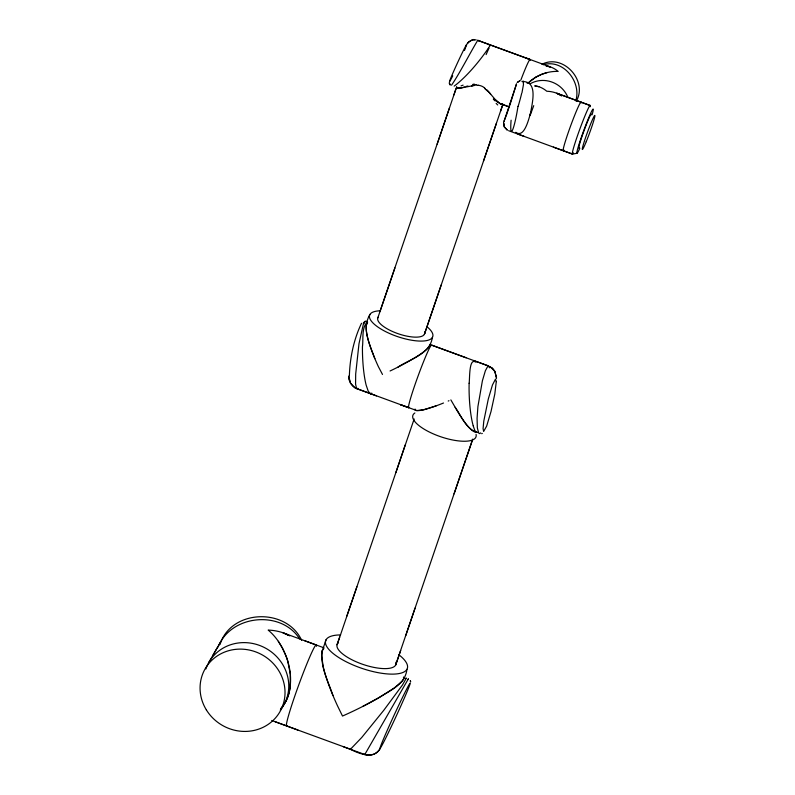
<?xml version="1.0" encoding="UTF-8"?>
<svg xmlns="http://www.w3.org/2000/svg" width="795" height="795" viewBox="0 0 795 795"><rect width="100%" height="100%" fill="white"/><g stroke="black" fill="none" stroke-linecap="round" stroke-linejoin="round"><path stroke-width="1.19" d="M326.099 639.727L321.965 651.681A31.651 8.954 66.2 0 0 321.647 653.897A33.38 9.441 66.2 0 0 321.617 655.885L323.257 666.816A48.863 13.823 66.2 0 0 324.231 670.682A53.573 15.155 66.2 0 0 325.364 674.667A59.009 16.695 66.2 0 0 327.003 679.775A64.932 18.364 66.2 0 0 328.822 684.982A72.901 20.62 66.2 0 0 332.956 695.496A81.12 22.946 66.2 0 0 337.547 705.91L342.506 716.047A84.101 16.407 -27.2 0 0 362.788 706.427L380.159 696.986L394.409 687.864L402.3 681.116L403.721 678.95L403.472 677.072M507.2 130.032L504.348 126.952L503.623 122.828M469.11 383.26C469.905 379.404 468.712 357.025 475.887 362.162M503.633 122.738L504.288 126.842L507.15 129.953M369.923 314.482C361.328 328.862 369.973 344.821 374.862 358.664A62.725 17.748 66.2 0 0 378.42 366.724L382.494 374.455M322.591 650.002C319.371 665.584 328.236 681.067 332.946 695.496M521.937 81.547C539.129 80.802 531.646 104.801 530.186 115.265L533.743 105.646M521.927 92.995L523.478 84.528L523.1 80.921M530.762 112.334C528.923 118.177 524.462 138.767 515.806 132.308M575.888 100.458C581.523 81.736 563.108 58.671 543.214 64.743M364.766 754.564L408.451 678.751L407.974 679.397M510.231 103.996L506.793 114.053M510.271 103.887L516.531 83.863L503.911 121.635L506.654 114.48M362.788 706.427A72.911 14.231 -27.2 0 0 372.855 701.12A64.932 12.67 -27.2 0 0 377.754 698.378C389.073 690.845 405.271 684.982 406.911 669.33M390.067 370.987A62.725 12.243 -27.2 0 0 397.937 367.121C410.131 358.903 429.857 354.411 432.42 337.378M220.016 644.497C231.057 609.03 286.538 607.39 301.693 640.382M437.141 144.173L449.513 107.772M441.235 284.908L424.619 333.721M395.87 472.568L405.241 444.932M405.708 635.712L415.079 608.086M379.95 311.61L394.906 267.935M453.856 95.022L455.972 88.831M377.724 318.139L456.648 86.903L457.224 87.877L460.424 88.116L472.975 85.691M424.341 334.417L502.838 104.463M496.428 123.285L483.469 161.147M500.532 111.28L502.649 105.099M337.05 644.745L339.634 637.173M337.418 643.87L414.155 418.975M395.592 665.186L472.737 439.118L454.054 493.874M395.95 664.312L400.68 650.469M346.779 616.234L356.895 586.77M366.366 324.787L367.588 322.661A23.701 6.708 66.2 0 0 366.366 324.787A24.476 6.926 66.2 0 0 366.127 326.497A26.056 7.374 66.2 0 0 366.127 328.593A28.252 7.99 66.2 0 0 366.346 331.008A31.035 8.775 66.2 0 0 366.773 333.652A34.205 9.679 66.2 0 0 367.37 336.494A37.792 10.693 66.2 0 0 368.115 339.475A41.429 11.716 66.2 0 0 368.999 342.556A45.633 12.909 66.2 0 0 370.261 346.511A50.155 14.191 66.2 0 0 371.672 350.535A56.425 15.96 66.2 0 0 374.862 358.664M454.184 86.128C466.625 76.906 481.154 59.536 490.455 45.027L550.309 66.909A49.996 31.005 -87.7 0 1 558.169 71.421A49.996 35.397 -50.1 0 0 547.039 72.593L541.286 74.492A38.915 27.547 -50.1 0 0 538.414 75.783A35.407 25.062 -50.1 0 0 535.601 77.324M350.406 748.423L350.376 749.278C359.052 753.74 374.326 759.911 380.318 748.254M218.108 647.011C230.679 614.754 281.152 609.695 299.635 638.912M486.103 54.617L488.915 48.296L487.762 49.638M477.656 40.366L490.435 44.987L489.283 45.494M451.54 85.154C459.152 74.293 470.63 51.963 477.368 40.943M367.052 322.253L366.177 321.14L365.312 321.21L363.255 324.618L358.982 343.738L355.683 374.048L355.574 384.084L356.548 388.517L416.659 410.558L423.526 409.783L436.236 405.818A62.725 12.243 -27.2 0 0 443.501 403.015M576.156 101.402C588.32 81.16 563.357 53.245 541.912 64.286M213.05 655.08L217.204 647.855M208.946 662.215L220.911 641.426M365.094 754.038L364.786 754.534L369.397 754.942L364.796 754.495L343.41 746.744M466.208 45.265C467.967 41.559 472.131 39.243 476.205 39.889M380.537 747.757C378.112 752.805 372.428 756.125 366.823 755.051M517.297 82.441L520.029 80.702L517.326 82.372M480.697 432.907L479.604 433.643L478.65 432.997L477.338 427.809L477.079 418.269L477.914 406.573L482.396 380.805L485.377 370.728L487.872 366.127L491.986 367.956L494.858 371.404L496.527 378.221M468.354 42.274C465.085 45.712 472.061 38.081 474.575 39.75M280.705 708.574L281.39 707.838M364.905 321.558L363.206 323.317L364.219 322.522M357.839 388.278L356.925 388.755L370.55 393.714L371.792 393.147M528.208 83.068A24.079 17.043 -50.1 0 1 529.192 82.114L535.601 77.324L541.286 74.492A43.775 30.995 -50.1 0 1 547.03 72.603M405.341 678.493L406.394 678.046L402.439 685.032L383.826 710.233L361.735 737.492L350.456 749.268L271.731 720.469M361.506 323.287C353.845 339.137 349.939 357.77 349.393 375.349M478.083 432.5C474.794 433.275 474.198 428.078 473.224 425.911M450.864 399.895L455.147 407.279A62.725 17.748 66.2 0 0 459.311 414.274A56.425 15.96 66.2 0 0 463.535 420.605A50.155 14.191 66.2 0 0 465.641 423.427A45.633 12.909 66.2 0 0 467.708 425.971A41.429 11.716 66.2 0 0 469.328 427.77A37.792 10.693 66.2 0 0 470.908 429.32A34.205 9.679 66.2 0 0 472.409 430.572A31.035 8.775 66.2 0 0 473.82 431.506A28.252 7.99 66.2 0 0 475.122 432.053A26.056 7.374 66.2 0 0 476.255 432.162A24.476 6.926 66.2 0 0 476.752 432.053M448.946 400.73L448.221 401.038M481.691 433.673L482.307 433.434M501.913 104.036L502.678 103.777A18.613 5.346 64.8 0 1 501.923 104.036L500.989 103.916A21.654 6.191 64.3 0 1 499.946 103.499L494.848 99.057L488.18 91.256M527.006 83.038L528.605 82.948M471.564 85.969L475.032 85.363M576.961 153.296L572.43 154.081L517.943 134.117M476.563 85.204L478.153 85.174M367.538 321.677C361.347 327.59 363.514 338.829 362.441 346.839A38.816 7.403 87.8 0 0 366.137 385.068L368.304 391.388L370.55 393.714M476.255 432.162C465.691 428.435 461.279 415.676 455.147 407.279M538.911 86.725L534.717 85.91A43.775 27.149 -87.7 0 1 538.911 86.734A49.996 31.005 -87.7 0 1 546.781 91.236A49.996 35.397 -50.1 0 1 556.818 93.273L590.248 105.546M400.64 404.764L408.819 407.696L400.541 404.734M489.253 366.932L488.627 366.008L431.655 345.139L466.148 357.78M572.489 154.071L553.399 147.095M530.136 59.526L477.706 40.297L479.892 41.111M590.158 105.487L556.818 93.283L561.141 95.579A38.915 27.547 -50.1 0 1 561.638 95.937M508.571 130.688L524.074 136.343M474.227 360.741L488.627 366.008M275.01 721.681L297.956 730.088M508.899 106.788L499.926 103.459L507.439 106.282M288.674 635.364L283.159 632.84L324.022 647.836M304.644 640.71L316.311 645.003M369.913 393.475L376.433 395.9M529.977 59.506L525.237 57.727M283.159 632.84L288.188 635.006M286.548 634.211L289.778 635.871M356.667 388.636C351.579 386.638 348.657 381.183 348.876 375.876M490.286 366.773L494.848 371.384L496.517 377.784M355.156 387.94L350.436 383.091L348.876 376.572M415.706 410.28L415.169 409.783A24.476 4.78 -27.2 0 1 415.07 409.057L415.169 409.783A26.056 5.088 -27.2 0 0 415.706 410.28A28.252 5.515 -27.2 0 0 416.669 410.558A31.035 6.052 -27.2 0 0 417.961 410.627A34.205 6.678 -27.2 0 0 419.571 410.508A37.792 7.374 -27.2 0 0 421.439 410.22A41.429 8.089 -27.2 0 0 423.526 409.783A45.633 8.904 -27.2 0 0 426.378 409.047M491.906 367.906L493.705 369.695M486.709 89.636L489.74 93.095M489.929 93.323L490.664 94.207M278.3 641.277L282.593 648.372L286.19 656.412A58.711 36.411 -87.7 0 1 287.71 660.903L290.344 674.349L290.115 687.417A31.78 19.706 -87.7 0 1 289.45 691.243A30.687 19.03 -87.7 0 1 288.098 696.112L286.26 700.574A31.78 19.706 -87.7 0 1 284.6 703.575L282.076 707.063L286.26 700.574A30.687 19.03 -87.7 0 0 288.098 696.112C293.961 677.628 288.903 657.058 278.3 641.277A83.962 52.072 -87.7 0 0 268.183 630.087A83.962 59.436 -50.1 0 1 283.159 632.83M449.314 83.306L450.288 85.045L449.264 82.7M489.313 367.121L489.482 367.797M348.955 378.241L349.631 381.242M503.583 124.099L503.841 125.65M429.717 345.418L429.618 344.692A24.476 4.78 -27.2 0 1 429.717 345.418A23.701 4.621 -27.2 0 1 428.495 347.554A24.476 4.78 -27.2 0 1 427.213 348.876A26.056 5.088 -27.2 0 1 425.544 350.356A28.252 5.515 -27.2 0 1 423.506 351.947A31.035 6.052 -27.2 0 1 421.221 353.606A34.205 6.678 -27.2 0 1 418.707 355.295A37.792 7.374 -27.2 0 1 416.014 357.025A41.429 8.089 -27.2 0 1 413.191 358.744A45.633 8.904 -27.2 0 1 409.524 360.89A50.155 9.788 -27.2 0 1 405.728 363.017A56.425 11.011 -27.2 0 1 397.937 367.121M403.761 677.429L403.88 678.364M205.885 668.963A43.109 40.485 29.9 0 1 265.808 648.293A43.109 40.485 29.9 0 1 280.317 710.144M287.184 725.537A43.109 2.673 -69.9 0 1 299.427 683.084A43.109 2.673 -69.9 0 1 316.42 646.275M473.224 425.852A38.657 7.374 87.8 0 1 469.13 383.279M476.056 434.388A33.34 11.269 18.8 0 1 440.092 436.534A33.34 11.269 18.8 0 1 414.871 412.983M409.127 407.418A33.34 2.067 -69.9 0 1 418.011 376.184A33.34 2.067 -69.9 0 1 431.755 345.467M436.236 405.818A56.425 11.011 -27.2 0 1 429.479 408.123M429.489 408.123A50.155 9.788 -27.2 0 1 426.378 409.047M398.603 654.563A43.109 14.568 18.8 0 1 392.223 674.13A43.109 14.568 18.8 0 1 334.556 654.613A43.109 14.568 18.8 0 1 340.588 634.927M321.965 651.681A30.647 8.666 66.2 0 1 323.545 648.929A31.651 8.954 66.2 0 1 323.823 648.76M395.93 662.225A31.045 10.494 18.8 0 1 363.951 664.739A31.045 10.494 18.8 0 1 338.004 643.085M364.229 322.253A31.999 5.018 -85.8 0 1 364.905 321.409M452.723 75.873A20.054 0.646 -65.2 0 1 449.682 80.891A20.054 0.646 -65.2 0 1 455.644 66.899A20.004 0.646 -65.2 0 1 464.389 48.545A20.004 0.646 -65.2 0 1 465.82 47.114M465.413 48.147A20.322 0.656 -65.2 0 1 464.459 50.433M520.874 80.047A25.867 1.6 -69.9 0 1 530.205 60.281M501.923 104.036A19.865 5.704 64.6 0 1 500.999 103.936M499.956 103.549A23.87 6.758 63.8 0 1 498.803 102.813A26.404 7.334 63.2 0 1 497.571 101.859M497.66 102.148A29.147 7.861 62.4 0 1 496.338 100.945M496.478 101.313A31.949 8.109 61.2 0 1 495.086 99.922M495.374 100.597A34.573 7.851 59.5 0 1 493.963 99.117M494.838 100.756A36.769 6.758 57.3 0 1 493.327 99.117M497.71 104.96A38.041 4.204 54.2 0 1 496.15 103.39M487.017 90.58A30.061 10.901 39.2 0 1 487.623 91.256M485 88.811A19.974 11.408 32.5 0 1 486.093 89.885M484.384 87.808A14.549 9.878 28.5 0 1 485.347 88.652M478.173 85.294A8.427 6.31 25.9 0 1 484.165 87.579M474.675 84.807A19.974 12.859 15.8 0 1 476.255 84.608M472.528 85.353A30.061 12.66 4.8 0 1 473.413 85.194M461.05 85.87A37.236 7.533 -4.1 0 1 463.117 85.154M474.257 84.051A36.769 2.236 -15.3 0 1 472.717 84.429M467.967 86.009A34.573 4.174 -18.6 0 1 466.218 86.397M464.906 86.953A31.949 4.989 -20.8 0 1 463.157 87.291M462.581 87.569A29.147 5.168 -22.5 0 1 461.001 87.798M460.623 87.997A26.404 5.038 -23.8 0 1 459.262 88.086A23.87 4.7 -24.5 0 1 458.109 88.056A21.654 4.333 -25.1 0 1 457.244 87.867A19.865 4.005 -25.5 0 1 456.757 87.48A18.613 3.756 -25.7 0 1 456.638 87.072M427.114 326.844A33.34 11.269 18.8 0 1 420.297 341.085A33.34 11.269 18.8 0 1 376.413 325.96A33.34 11.269 18.8 0 1 380.517 310.785M424.609 332.062A24.715 8.357 18.8 0 1 399.14 334.059A24.715 8.357 18.8 0 1 378.48 316.817M530.305 83.713A25.867 24.287 29.9 0 1 567.948 97.507M529.192 82.114A26.543 18.792 -50.1 0 1 531.239 80.345A29.316 20.759 -50.1 0 1 533.385 78.755A32.148 22.757 -50.1 0 1 535.601 77.324M563.903 150.066A25.867 1.6 -69.9 0 1 570.532 126.147A25.867 1.6 -69.9 0 1 581.135 102.933M517.992 106.371A25.867 2.574 -81.1 0 1 512.447 130.241A25.867 2.574 -81.1 0 1 511.106 120.194M521.57 93.76A25.947 2.395 -73.2 0 1 518.111 106.431M556.818 93.293A43.775 30.995 -50.1 0 1 561.141 95.579M579.555 147.294A18.106 1.123 -69.9 0 1 583.659 131.732A18.106 1.123 -69.9 0 1 591.371 114.719M573.433 152.829A25.867 1.6 -69.9 0 1 579.545 129.893A25.867 1.6 -69.9 0 1 590.248 106.679M579.813 148.267A23.572 1.461 -69.9 0 1 578.492 146.022A23.572 1.461 -69.9 0 1 589.691 115.484A23.572 1.461 -69.9 0 1 592.076 114.818M496.279 381.62L494.798 394.072L491.022 411.502L486.639 426.15L483.638 431.447L483.072 428.565L483.797 421.082L488.299 399.02L492.463 384.949L495.533 379.046L496.279 381.62M550.309 66.909L546.115 66.094A43.775 27.149 -87.7 0 1 550.309 66.919M410.518 681.255L410.319 680.58L410.578 681.991L410.518 681.255M206.342 709.865A43.109 40.485 29.9 0 0 279.89 711.813A43.109 40.485 29.9 0 0 241.402 649.127A43.109 40.485 29.9 0 0 206.342 709.865M388.507 732.424A35.755 1.153 -65.2 0 0 410.18 683.213A35.755 1.153 -65.2 0 0 386.807 731.33A35.755 1.153 -65.2 0 0 388.507 732.424M586.233 141.679A18.106 1.123 -69.9 0 0 594.849 115.474A18.106 1.123 -69.9 0 0 584.693 140.228A18.106 1.123 -69.9 0 0 586.233 141.679"/></g></svg>
